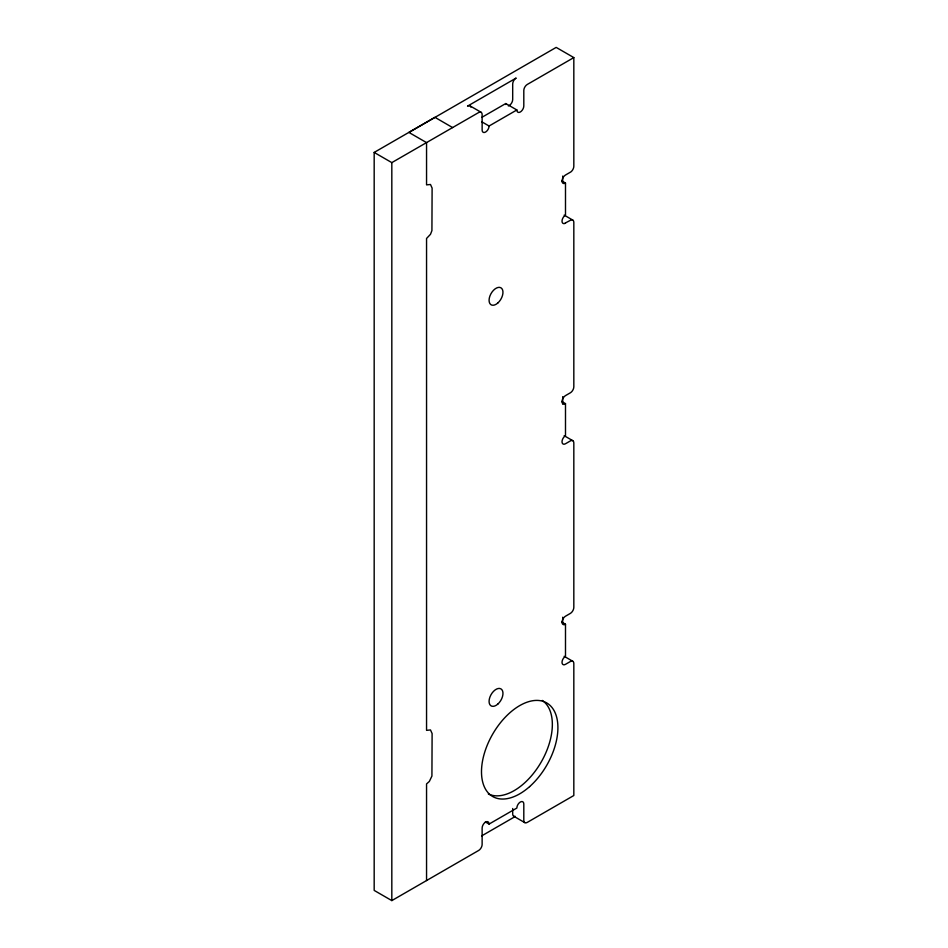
<?xml version="1.0" encoding="UTF-8"?>
<svg xmlns="http://www.w3.org/2000/svg" width="948" height="948" viewBox="0 0 948 948"><rect width="100%" height="100%" fill="white"/><g stroke="black" fill="none" stroke-linecap="round" stroke-linejoin="round"><path stroke-width="1.42" d="M565.269 223.029L570.352 220.351A4.918 2.832 -60 0 1 573.824 222.353L573.824 386.796A4.918 2.832 -60 0 1 570.352 392.804L565.494 395.612A4.918 2.832 -60 0 0 562.022 401.632A4.918 2.832 -60 0 0 565.494 403.635L565.494 435.724A4.918 2.832 -60 0 0 562.022 441.744A4.918 2.832 -60 0 0 565.494 443.747L570.352 440.939A4.918 2.832 -60 0 1 573.824 442.941L573.824 607.384A4.918 2.832 -60 0 1 570.352 613.403L565.494 616.212A4.918 2.832 -60 0 0 562.022 622.22A4.918 2.832 -60 0 0 565.494 624.234L565.494 656.312A4.918 2.832 -60 0 0 562.022 662.332A4.918 2.832 -60 0 0 565.494 664.335L570.352 661.526A4.918 2.832 -60 0 1 573.824 663.541L573.824 795.514L527.278 822.39A4.918 2.832 -60 0 1 523.806 820.387L523.806 804.023A4.918 2.832 -60 0 0 520.334 802.02A4.918 2.832 -60 0 0 516.861 808.028L489.073 824.073A4.918 2.832 -60 0 0 485.601 822.07A4.918 2.832 -60 0 0 482.129 828.09L482.129 844.455A4.918 2.832 -60 0 1 478.657 850.463L391.82 900.6L374.176 890.409L374.176 152.427L434.954 117.339L452.599 127.577M374.176 152.427L391.82 162.618L478.657 112.539A4.918 2.832 -60 0 1 482.129 114.542L482.129 130.018A4.918 2.832 -60 0 0 485.601 132.033A4.918 2.832 -60 0 0 489.073 126.013L516.861 109.968A4.918 2.832 -60 0 0 520.334 111.971A4.918 2.832 -60 0 0 523.806 105.963L523.806 90.475A4.918 2.832 -60 0 1 527.278 84.455L573.824 57.591L573.824 166.244A4.918 2.832 -60 0 1 570.897 171.896L565.494 175.024A4.918 2.832 -60 0 0 562.022 181.044A4.918 2.832 -60 0 0 565.494 183.047L565.494 215.137A4.918 2.832 -60 0 0 562.022 221.145A4.918 2.832 -60 0 0 565.494 223.147M481.75 117.41L505.746 103.545L516.861 109.968M481.62 835.923L514.883 816.714M573.824 57.591L556.18 47.4L408.908 132.424L426.553 142.615L426.553 184.872L430.487 184.481L432.11 188.083L431.921 230.601L430.487 234.31L426.553 238.458L426.553 730.339L430.487 729.948L432.11 733.551L431.921 776.068L429.337 781.46L426.553 783.925L426.553 880.55M469.995 105.868L481.11 112.291M481.667 121.735L489.073 126.013M561.785 180.902L565.494 183.047M564.167 215.113L572.805 220.102M561.785 401.502L565.494 403.635M564.167 435.701L572.805 440.69M561.785 622.089L565.494 624.234M564.167 656.3L572.805 661.289M513.709 816.216L524.825 822.639M485.364 821.94L489.073 824.073M562.709 176.067L562.709 181.98M562.709 396.631L562.709 404.014M562.709 617.219L562.709 623.132M512.69 808.514L512.69 813.965A4.918 2.832 -60 0 0 515.274 816.358M391.82 162.618L391.82 900.6M470.895 107.148A4.918 2.832 -60 0 0 467.542 106.117L516.162 78.044A4.918 2.832 -60 0 0 512.69 84.064L512.69 99.54A4.918 2.832 -60 0 1 508.318 105.939M505.865 104.517A4.918 2.832 -60 0 1 505.746 103.545M542.303 700.442A54.036 31.201 -60 0 1 541.154 762.121A54.036 31.201 -60 0 1 488.315 793.95M497.819 704.103A9.824 5.676 -60 0 0 500.935 688.876A9.824 5.676 -60 0 0 489.31 699.186A9.824 5.676 -60 0 0 497.819 704.103M497.819 303.016A9.824 5.676 -60 0 0 500.935 287.801A9.824 5.676 -60 0 0 489.31 298.11A9.824 5.676 -60 0 0 497.819 303.016M529.588 786.639A54.036 31.201 -60 0 0 546.712 702.93A54.036 31.201 -60 0 0 482.793 759.621A54.036 31.201 -60 0 0 529.588 786.639"/></g></svg>
